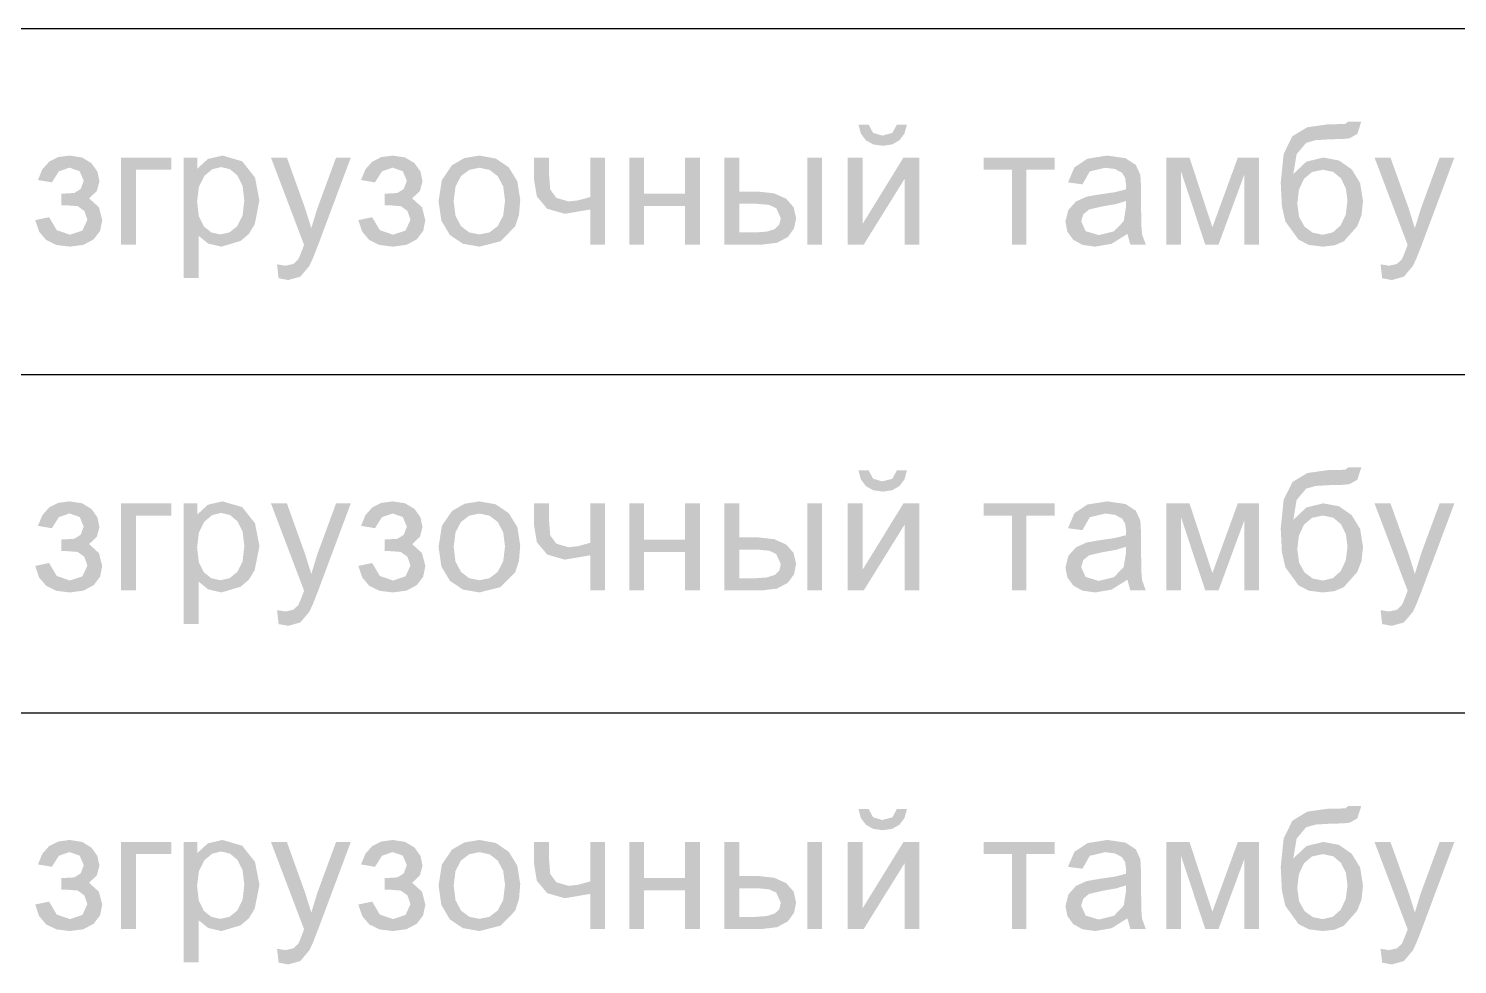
# Model space of a CAD drawing. Header units: millimetres. Extents: x 0 to 420, y 0 to 297.
# Drawn here: x 37.2 to 45.59, y 204.56 to 210.06 of the extents above; entities that cross this region are included whole.
import ezdxf

# ---------------------------------------------------------------- set-up
doc = ezdxf.new("R2010")
doc.units = ezdxf.units.MM
doc.layers.get('0').update_dxf_attribs({"linetype": 'CONTINUOUS'})

msp = doc.modelspace()

# ---------------------------------------------------------------- hatches: boundary and pattern name
at = {"true_color": 0x0000fb}
h = msp.add_hatch(color=0, dxfattribs=at)
h.paths.add_polyline_path([(42.01289, 209.300078), (42.099982, 209.300078), (42.099982, 208.909818), (42.340312, 209.300078), (42.434019, 209.300078), (42.434019, 208.787999), (42.347478, 208.787999), (42.347478, 209.176055), (42.106597, 208.787999), (42.01289, 208.787999)], flags=0)
h.paths.add_polyline_path([(42.301727, 209.494106), (42.360707, 209.494106), (42.345893, 209.440776), (42.31661, 209.401502), (42.273546, 209.376973), (42.218494, 209.36898), (42.162752, 209.376904), (42.119826, 209.400951), (42.090129, 209.440294), (42.075729, 209.494106), (42.13526, 209.494106), (42.161718, 209.445048), (42.215737, 209.429063), (42.274717, 209.444497)], flags=0)
h = msp.add_hatch(color=0, dxfattribs=at)
h.paths.add_polyline_path([(44.951554, 209.511745), (45.028173, 209.511194), (45.005022, 209.438984), (44.959822, 209.413077), (44.918757, 209.408874), (44.851233, 209.407565), (44.760765, 209.40226), (44.70461, 209.386619), (44.648386, 209.319922), (44.629093, 209.203064), (44.705712, 209.275825), (44.804931, 209.300078), (44.897122, 209.282715), (44.971949, 209.230625), (45.021559, 209.149183), (45.038095, 209.043763), (45.029551, 208.961908), (45.004471, 208.896589), (44.925647, 208.807843), (44.87149, 208.784278), (44.801624, 208.776424), (44.720182, 208.786759), (44.65941, 208.817765), (44.58224, 208.924701), (44.561914, 209.014066), (44.55523, 209.151801), (44.572249, 209.321369), (44.623581, 209.425204), (44.710811, 209.478052), (44.835248, 209.49576), (44.904701, 209.496311), (44.93612, 209.498516)], flags=0)
h.paths.add_polyline_path([(44.947144, 209.045968), (44.937636, 209.118591), (44.909111, 209.177157), (44.863566, 209.215604), (44.802726, 209.22842), (44.738578, 209.214846), (44.691381, 209.174401), (44.661891, 209.11108), (44.652244, 209.029983), (44.662993, 208.95109), (44.695239, 208.893281), (44.743539, 208.858072), (44.802175, 208.846428), (44.860535, 208.860071), (44.906906, 208.900998), (44.936947, 208.964595)], flags=0)
for points in [[(37.396627, 209.01951), (37.396627, 209.087309), (37.471592, 209.091719), (37.509075, 209.11487), (37.527265, 209.163377), (37.503563, 209.219601), (37.44348, 209.240547), (37.380986, 209.218774), (37.340403, 209.154006), (37.258272, 209.167786), (37.284196, 209.230728), (37.323867, 209.275687), (37.377179, 209.302662), (37.444032, 209.311654), (37.517136, 209.300492), (37.572465, 209.267005), (37.607467, 209.217878), (37.619318, 209.160069), (37.604091, 209.10357), (37.558684, 209.0603), (37.616562, 209.007383), (37.635854, 208.931315), (37.623176, 208.868752), (37.585694, 208.819418), (37.525336, 208.787172), (37.445134, 208.776424), (37.366775, 208.786147), (37.306917, 208.815353), (37.265455, 208.864093), (37.242287, 208.932418), (37.323867, 208.949505), (37.368515, 208.873438), (37.446788, 208.846428), (37.519548, 208.871233), (37.548762, 208.934622), (37.530572, 208.986437), (37.491436, 209.014549), (37.416471, 209.020061)], [(39.2936, 209.01951), (39.2936, 209.087309), (39.368566, 209.091719), (39.406048, 209.11487), (39.424238, 209.163377), (39.400536, 209.219601), (39.340454, 209.240547), (39.27796, 209.218774), (39.237376, 209.154006), (39.155245, 209.167786), (39.18117, 209.230728), (39.22084, 209.275687), (39.274153, 209.302662), (39.341005, 209.311654), (39.41411, 209.300492), (39.469438, 209.267005), (39.50444, 209.217878), (39.516291, 209.160069), (39.501064, 209.10357), (39.455658, 209.0603), (39.513535, 209.007383), (39.532828, 208.931315), (39.52015, 208.868752), (39.482667, 208.819418), (39.422309, 208.787172), (39.342107, 208.776424), (39.263749, 208.786147), (39.20389, 208.815353), (39.162428, 208.864093), (39.13926, 208.932418), (39.22084, 208.949505), (39.265488, 208.873438), (39.343761, 208.846428), (39.416521, 208.871233), (39.445736, 208.934622), (39.427546, 208.986437), (39.388409, 209.014549), (39.313444, 209.020061)], [(37.746009, 209.300078), (38.040909, 209.300078), (38.040909, 209.22842), (37.833101, 209.22842), (37.833101, 208.787999), (37.746009, 208.787999)], [(38.671409, 208.590664), (38.662038, 208.672244), (38.711647, 208.664527), (38.757398, 208.674449), (38.786062, 208.700907), (38.796879, 208.72392), (38.813071, 208.765951), (38.820788, 208.786897), (38.626209, 209.300078), (38.719916, 209.300078), (38.8263, 209.003524), (38.863232, 208.885013), (38.899061, 209.001871), (39.008753, 209.300078), (39.095293, 209.300078), (38.900714, 208.77918), (38.872671, 208.708004), (38.851656, 208.662873), (38.798739, 208.600035), (38.727633, 208.580191)], [(40.171779, 209.300078), (40.258871, 209.300078), (40.258871, 209.203064), (40.266036, 209.112114), (40.301865, 209.063056), (40.373523, 209.042109), (40.429747, 209.048448), (40.500854, 209.068017), (40.500854, 209.300078), (40.587946, 209.300078), (40.587946, 208.787999), (40.500854, 208.787999), (40.500854, 208.994705), (40.351475, 208.969349), (40.248398, 208.999115), (40.187764, 209.071324), (40.171779, 209.166133)], [(40.730284, 209.300078), (40.817376, 209.300078), (40.817376, 209.087309), (41.057706, 209.087309), (41.057706, 209.300078), (41.144798, 209.300078), (41.144798, 208.787999), (41.057706, 208.787999), (41.057706, 209.0151), (40.817376, 209.0151), (40.817376, 208.787999), (40.730284, 208.787999)], [(42.811043, 209.300078), (43.227211, 209.300078), (43.227211, 209.22842), (43.062397, 209.22842), (43.062397, 208.787999), (42.976408, 208.787999), (42.976408, 209.22842), (42.811043, 209.22842)], [(43.884352, 209.300078), (44.019399, 209.300078), (44.153896, 208.890525), (44.303275, 209.300078), (44.428401, 209.300078), (44.428401, 208.787999), (44.341309, 208.787999), (44.341309, 209.200308), (44.189725, 208.787999), (44.112004, 208.787999), (43.969239, 209.220152), (43.969239, 208.787999), (43.884352, 208.787999)], [(45.150799, 208.590664), (45.141428, 208.672244), (45.191038, 208.664527), (45.236789, 208.674449), (45.265452, 208.700907), (45.276269, 208.72392), (45.292461, 208.765951), (45.300178, 208.786897), (45.105599, 209.300078), (45.199306, 209.300078), (45.305691, 209.003524), (45.342622, 208.885013), (45.378451, 209.001871), (45.488143, 209.300078), (45.574684, 209.300078), (45.380105, 208.77918), (45.352062, 208.708004), (45.331046, 208.662873), (45.27813, 208.600035), (45.207023, 208.580191)], [(37.396627, 206.98751), (37.396627, 207.055309), (37.471592, 207.059719), (37.509075, 207.08287), (37.527265, 207.131377), (37.503563, 207.187601), (37.44348, 207.208547), (37.380986, 207.186774), (37.340403, 207.122006), (37.258272, 207.135786), (37.284196, 207.198728), (37.323867, 207.243687), (37.377179, 207.270662), (37.444032, 207.279654), (37.517136, 207.268492), (37.572465, 207.235005), (37.607467, 207.185878), (37.619318, 207.128069), (37.604091, 207.07157), (37.558684, 207.0283), (37.616562, 206.975383), (37.635854, 206.899315), (37.623176, 206.836752), (37.585694, 206.787418), (37.525336, 206.755172), (37.445134, 206.744424), (37.366775, 206.754147), (37.306917, 206.783353), (37.265455, 206.832093), (37.242287, 206.900418), (37.323867, 206.917505), (37.368515, 206.841438), (37.446788, 206.814428), (37.519548, 206.839233), (37.548762, 206.902622), (37.530572, 206.954437), (37.491436, 206.982549), (37.416471, 206.988061)], [(37.746009, 207.268078), (38.040909, 207.268078), (38.040909, 207.19642), (37.833101, 207.19642), (37.833101, 206.755999), (37.746009, 206.755999)], [(38.671409, 206.558664), (38.662038, 206.640244), (38.711647, 206.632527), (38.757398, 206.642449), (38.786062, 206.668907), (38.796879, 206.69192), (38.813071, 206.733951), (38.820788, 206.754897), (38.626209, 207.268078), (38.719916, 207.268078), (38.8263, 206.971524), (38.863232, 206.853013), (38.899061, 206.969871), (39.008753, 207.268078), (39.095293, 207.268078), (38.900714, 206.74718), (38.872671, 206.676004), (38.851656, 206.630873), (38.798739, 206.568035), (38.727633, 206.548191)], [(39.2936, 206.98751), (39.2936, 207.055309), (39.368566, 207.059719), (39.406048, 207.08287), (39.424238, 207.131377), (39.400536, 207.187601), (39.340454, 207.208547), (39.27796, 207.186774), (39.237376, 207.122006), (39.155245, 207.135786), (39.18117, 207.198728), (39.22084, 207.243687), (39.274153, 207.270662), (39.341005, 207.279654), (39.41411, 207.268492), (39.469438, 207.235005), (39.50444, 207.185878), (39.516291, 207.128069), (39.501064, 207.07157), (39.455658, 207.0283), (39.513535, 206.975383), (39.532828, 206.899315), (39.52015, 206.836752), (39.482667, 206.787418), (39.422309, 206.755172), (39.342107, 206.744424), (39.263749, 206.754147), (39.20389, 206.783353), (39.162428, 206.832093), (39.13926, 206.900418), (39.22084, 206.917505), (39.265488, 206.841438), (39.343761, 206.814428), (39.416521, 206.839233), (39.445736, 206.902622), (39.427546, 206.954437), (39.388409, 206.982549), (39.313444, 206.988061)], [(40.171779, 207.268078), (40.258871, 207.268078), (40.258871, 207.171064), (40.266036, 207.080114), (40.301865, 207.031056), (40.373523, 207.010109), (40.429747, 207.016448), (40.500854, 207.036017), (40.500854, 207.268078), (40.587946, 207.268078), (40.587946, 206.755999), (40.500854, 206.755999), (40.500854, 206.962705), (40.351475, 206.937349), (40.248398, 206.967115), (40.187764, 207.039324), (40.171779, 207.134133)], [(40.730284, 207.268078), (40.817376, 207.268078), (40.817376, 207.055309), (41.057706, 207.055309), (41.057706, 207.268078), (41.144798, 207.268078), (41.144798, 206.755999), (41.057706, 206.755999), (41.057706, 206.9831), (40.817376, 206.9831), (40.817376, 206.755999), (40.730284, 206.755999)], [(42.811043, 207.268078), (43.227211, 207.268078), (43.227211, 207.19642), (43.062397, 207.19642), (43.062397, 206.755999), (42.976408, 206.755999), (42.976408, 207.19642), (42.811043, 207.19642)], [(43.884352, 207.268078), (44.019399, 207.268078), (44.153896, 206.858525), (44.303275, 207.268078), (44.428401, 207.268078), (44.428401, 206.755999), (44.341309, 206.755999), (44.341309, 207.168308), (44.189725, 206.755999), (44.112004, 206.755999), (43.969239, 207.188152), (43.969239, 206.755999), (43.884352, 206.755999)], [(45.150799, 206.558664), (45.141428, 206.640244), (45.191038, 206.632527), (45.236789, 206.642449), (45.265452, 206.668907), (45.276269, 206.69192), (45.292461, 206.733951), (45.300178, 206.754897), (45.105599, 207.268078), (45.199306, 207.268078), (45.305691, 206.971524), (45.342622, 206.853013), (45.378451, 206.969871), (45.488143, 207.268078), (45.574684, 207.268078), (45.380105, 206.74718), (45.352062, 206.676004), (45.331046, 206.630873), (45.27813, 206.568035), (45.207023, 206.548191)], [(37.396627, 204.997843), (37.396627, 205.065642), (37.471592, 205.070052), (37.509075, 205.093203), (37.527265, 205.14171), (37.503563, 205.197934), (37.44348, 205.21888), (37.380986, 205.197107), (37.340403, 205.132339), (37.258272, 205.14612), (37.284196, 205.209062), (37.323867, 205.25402), (37.377179, 205.280995), (37.444032, 205.289987), (37.517136, 205.278825), (37.572465, 205.245339), (37.607467, 205.196212), (37.619318, 205.138403), (37.604091, 205.081903), (37.558684, 205.038633), (37.616562, 204.985716), (37.635854, 204.909648), (37.623176, 204.847086), (37.585694, 204.797752), (37.525336, 204.765506), (37.445134, 204.754757), (37.366775, 204.764481), (37.306917, 204.793687), (37.265455, 204.842426), (37.242287, 204.910751), (37.323867, 204.927839), (37.368515, 204.851771), (37.446788, 204.824761), (37.519548, 204.849566), (37.548762, 204.912956), (37.530572, 204.96477), (37.491436, 204.992882), (37.416471, 204.998394)], [(39.2936, 204.997843), (39.2936, 205.065642), (39.368566, 205.070052), (39.406048, 205.093203), (39.424238, 205.14171), (39.400536, 205.197934), (39.340454, 205.21888), (39.27796, 205.197107), (39.237376, 205.132339), (39.155245, 205.14612), (39.18117, 205.209062), (39.22084, 205.25402), (39.274153, 205.280995), (39.341005, 205.289987), (39.41411, 205.278825), (39.469438, 205.245339), (39.50444, 205.196212), (39.516291, 205.138403), (39.501064, 205.081903), (39.455658, 205.038633), (39.513535, 204.985716), (39.532828, 204.909648), (39.52015, 204.847086), (39.482667, 204.797752), (39.422309, 204.765506), (39.342107, 204.754757), (39.263749, 204.764481), (39.20389, 204.793687), (39.162428, 204.842426), (39.13926, 204.910751), (39.22084, 204.927839), (39.265488, 204.851771), (39.343761, 204.824761), (39.416521, 204.849566), (39.445736, 204.912956), (39.427546, 204.96477), (39.388409, 204.992882), (39.313444, 204.998394)], [(37.746009, 205.278412), (38.040909, 205.278412), (38.040909, 205.206754), (37.833101, 205.206754), (37.833101, 204.766333), (37.746009, 204.766333)], [(38.671409, 204.568997), (38.662038, 204.650577), (38.711647, 204.64286), (38.757398, 204.652782), (38.786062, 204.679241), (38.796879, 204.702254), (38.813071, 204.744284), (38.820788, 204.76523), (38.626209, 205.278412), (38.719916, 205.278412), (38.8263, 204.981858), (38.863232, 204.863346), (38.899061, 204.980204), (39.008753, 205.278412), (39.095293, 205.278412), (38.900714, 204.757513), (38.872671, 204.686337), (38.851656, 204.641207), (38.798739, 204.578368), (38.727633, 204.558524)], [(40.171779, 205.278412), (40.258871, 205.278412), (40.258871, 205.181398), (40.266036, 205.090447), (40.301865, 205.041389), (40.373523, 205.020443), (40.429747, 205.026782), (40.500854, 205.04635), (40.500854, 205.278412), (40.587946, 205.278412), (40.587946, 204.766333), (40.500854, 204.766333), (40.500854, 204.973038), (40.351475, 204.947682), (40.248398, 204.977448), (40.187764, 205.049657), (40.171779, 205.144466)], [(40.730284, 205.278412), (40.817376, 205.278412), (40.817376, 205.065642), (41.057706, 205.065642), (41.057706, 205.278412), (41.144798, 205.278412), (41.144798, 204.766333), (41.057706, 204.766333), (41.057706, 204.993433), (40.817376, 204.993433), (40.817376, 204.766333), (40.730284, 204.766333)], [(42.811043, 205.278412), (43.227211, 205.278412), (43.227211, 205.206754), (43.062397, 205.206754), (43.062397, 204.766333), (42.976408, 204.766333), (42.976408, 205.206754), (42.811043, 205.206754)], [(43.884352, 205.278412), (44.019399, 205.278412), (44.153896, 204.868859), (44.303275, 205.278412), (44.428401, 205.278412), (44.428401, 204.766333), (44.341309, 204.766333), (44.341309, 205.178642), (44.189725, 204.766333), (44.112004, 204.766333), (43.969239, 205.198485), (43.969239, 204.766333), (43.884352, 204.766333)], [(45.150799, 204.568997), (45.141428, 204.650577), (45.191038, 204.64286), (45.236789, 204.652782), (45.265452, 204.679241), (45.276269, 204.702254), (45.292461, 204.744284), (45.300178, 204.76523), (45.105599, 205.278412), (45.199306, 205.278412), (45.305691, 204.981858), (45.342622, 204.863346), (45.378451, 204.980204), (45.488143, 205.278412), (45.574684, 205.278412), (45.380105, 204.757513), (45.352062, 204.686337), (45.331046, 204.641207), (45.27813, 204.578368), (45.207023, 204.558524)]]:
    msp.add_hatch(color=0, dxfattribs=at).paths.add_polyline_path(points, flags=0)
h = msp.add_hatch(color=0, dxfattribs=at)
h.paths.add_polyline_path([(38.113949, 208.591767), (38.113949, 209.300078), (38.193324, 209.300078), (38.193324, 209.233932), (38.256162, 209.29181), (38.341601, 209.311654), (38.457356, 209.27803), (38.532873, 209.182669), (38.55878, 209.048173), (38.530668, 208.90651), (38.49601, 208.850838), (38.448537, 208.810048), (38.335537, 208.776424), (38.257265, 208.794614), (38.201041, 208.840916), (38.201041, 208.591767)], flags=0)
h.paths.add_polyline_path([(38.192773, 209.041007), (38.202695, 208.954948), (38.23246, 208.894935), (38.276626, 208.859726), (38.329474, 208.848082), (38.383218, 208.860139), (38.428693, 208.896589), (38.459699, 208.959014), (38.470034, 209.048724), (38.459837, 209.133956), (38.429795, 209.194796), (38.385491, 209.231521), (38.333333, 209.243854), (38.281174, 209.230763), (38.235216, 209.19204), (38.203246, 209.128306)], flags=0)
h = msp.add_hatch(color=0, dxfattribs=at)
h.paths.add_polyline_path([(39.61046, 209.044314), (39.630029, 209.167993), (39.689284, 209.254879), (39.762527, 209.297322), (39.850239, 209.311654), (39.946219, 209.29429), (40.022769, 209.242201), (40.073137, 209.159863), (40.090018, 209.05148), (40.082576, 208.962734), (40.060252, 208.895486), (39.974262, 208.807843), (39.850239, 208.776424), (39.753087, 208.793511), (39.676606, 208.845326), (39.626997, 208.929317)], flags=0)
h.paths.add_polyline_path([(39.699206, 209.044314), (39.709955, 208.957842), (39.742201, 208.896589), (39.790639, 208.860139), (39.850239, 208.848082), (39.909357, 208.860208), (39.957726, 208.89714), (39.989972, 208.959083), (40.000721, 209.04707), (39.989972, 209.130166), (39.957726, 209.190938), (39.909357, 209.227662), (39.850239, 209.239996), (39.790639, 209.227662), (39.742201, 209.190938), (39.709955, 209.129822)], flags=0)
h = msp.add_hatch(color=0, dxfattribs=at)
h.paths.add_polyline_path([(43.654865, 208.851389), (43.56171, 208.79296), (43.465798, 208.776424), (43.391109, 208.786759), (43.336263, 208.817765), (43.302294, 208.864618), (43.291063, 208.923047), (43.308151, 208.991398), (43.352799, 209.041558), (43.415638, 209.070221), (43.492808, 209.083451), (43.58362, 209.09668), (43.647148, 209.113216), (43.647699, 209.135816), (43.641567, 209.180947), (43.623446, 209.210781), (43.581691, 209.232623), (43.524227, 209.239996), (43.433828, 209.218498), (43.390833, 209.142431), (43.305946, 209.154006), (43.34398, 209.242201), (43.420599, 209.293464), (43.536905, 209.311654), (43.643289, 209.29622), (43.703923, 209.257083), (43.730933, 209.198655), (43.735342, 209.118177), (43.735342, 209.002422), (43.736652, 208.903685), (43.740855, 208.849184), (43.762903, 208.787999), (43.671953, 208.787999)], flags=0)
h.paths.add_polyline_path([(43.647148, 209.044865), (43.588099, 209.026951), (43.505486, 209.012344), (43.429969, 208.994705), (43.395794, 208.966593), (43.383667, 208.925252), (43.409574, 208.867374), (43.486744, 208.844223), (43.576041, 208.866272), (43.633368, 208.926354), (43.647148, 209.013446)], flags=0)
h = msp.add_hatch(color=0, dxfattribs=at)
h.paths.add_polyline_path([(41.774838, 209.300078), (41.861379, 209.300078), (41.861379, 208.787999), (41.774838, 208.787999)], flags=0)
h.paths.add_polyline_path([(41.289218, 209.300078), (41.375758, 209.300078), (41.375758, 209.099987), (41.486001, 209.099987), (41.581086, 209.089376), (41.651366, 209.058095), (41.69505, 209.008623), (41.709795, 208.943442), (41.69753, 208.883566), (41.661288, 208.833199), (41.598036, 208.79923), (41.505845, 208.787999), (41.289218, 208.787999)], flags=0)
h.paths.add_polyline_path([(41.375758, 208.859657), (41.46726, 208.859657), (41.53754, 208.864618), (41.584669, 208.879501), (41.61099, 208.905408), (41.619947, 208.942891), (41.593488, 209.001871), (41.551665, 209.021714), (41.478836, 209.028329), (41.375758, 209.028329)], flags=0)
h = msp.add_hatch(color=0, dxfattribs=at)
h.paths.add_polyline_path([(44.951554, 207.479745), (45.028173, 207.479194), (45.005022, 207.406984), (44.959822, 207.381077), (44.918757, 207.376874), (44.851233, 207.375565), (44.760765, 207.37026), (44.70461, 207.354619), (44.648386, 207.287922), (44.629093, 207.171064), (44.705712, 207.243825), (44.804931, 207.268078), (44.897122, 207.250715), (44.971949, 207.198625), (45.021559, 207.117183), (45.038095, 207.011763), (45.029551, 206.929908), (45.004471, 206.864589), (44.925647, 206.775843), (44.87149, 206.752278), (44.801624, 206.744424), (44.720182, 206.754759), (44.65941, 206.785765), (44.58224, 206.892701), (44.561914, 206.982066), (44.55523, 207.119801), (44.572249, 207.289369), (44.623581, 207.393204), (44.710811, 207.446052), (44.835248, 207.46376), (44.904701, 207.464311), (44.93612, 207.466516)], flags=0)
h.paths.add_polyline_path([(44.947144, 207.013968), (44.937636, 207.086591), (44.909111, 207.145157), (44.863566, 207.183604), (44.802726, 207.19642), (44.738578, 207.182847), (44.691381, 207.142401), (44.661891, 207.07908), (44.652244, 206.997983), (44.662993, 206.91909), (44.695239, 206.861281), (44.743539, 206.826072), (44.802175, 206.814428), (44.860535, 206.828071), (44.906906, 206.868998), (44.936947, 206.932595)], flags=0)
h = msp.add_hatch(color=0, dxfattribs=at)
h.paths.add_polyline_path([(42.01289, 207.268078), (42.099982, 207.268078), (42.099982, 206.877818), (42.340312, 207.268078), (42.434019, 207.268078), (42.434019, 206.755999), (42.347478, 206.755999), (42.347478, 207.144055), (42.106597, 206.755999), (42.01289, 206.755999)], flags=0)
h.paths.add_polyline_path([(42.301727, 207.462106), (42.360707, 207.462106), (42.345893, 207.408776), (42.31661, 207.369502), (42.273546, 207.344973), (42.218494, 207.33698), (42.162752, 207.344904), (42.119826, 207.368951), (42.090129, 207.408294), (42.075729, 207.462106), (42.13526, 207.462106), (42.161718, 207.413048), (42.215737, 207.397063), (42.274717, 207.412497)], flags=0)
h = msp.add_hatch(color=0, dxfattribs=at)
h.paths.add_polyline_path([(38.113949, 206.559767), (38.113949, 207.268078), (38.193324, 207.268078), (38.193324, 207.201932), (38.256162, 207.25981), (38.341601, 207.279654), (38.457356, 207.24603), (38.532873, 207.150669), (38.55878, 207.016173), (38.530668, 206.87451), (38.49601, 206.818838), (38.448537, 206.778048), (38.335537, 206.744424), (38.257265, 206.762614), (38.201041, 206.808916), (38.201041, 206.559767)], flags=0)
h.paths.add_polyline_path([(38.192773, 207.009007), (38.202695, 206.922949), (38.23246, 206.862935), (38.276626, 206.827726), (38.329474, 206.816082), (38.383218, 206.828139), (38.428693, 206.864589), (38.459699, 206.927014), (38.470034, 207.016724), (38.459837, 207.101956), (38.429795, 207.162796), (38.385491, 207.199521), (38.333333, 207.211854), (38.281174, 207.198763), (38.235216, 207.16004), (38.203246, 207.096306)], flags=0)
h = msp.add_hatch(color=0, dxfattribs=at)
h.paths.add_polyline_path([(39.61046, 207.012314), (39.630029, 207.135993), (39.689284, 207.222879), (39.762527, 207.265322), (39.850239, 207.279654), (39.946219, 207.26229), (40.022769, 207.210201), (40.073137, 207.127863), (40.090018, 207.01948), (40.082576, 206.930734), (40.060252, 206.863486), (39.974262, 206.775843), (39.850239, 206.744424), (39.753087, 206.761511), (39.676606, 206.813326), (39.626997, 206.897317)], flags=0)
h.paths.add_polyline_path([(39.699206, 207.012314), (39.709955, 206.925842), (39.742201, 206.864589), (39.790639, 206.828139), (39.850239, 206.816082), (39.909357, 206.828208), (39.957726, 206.86514), (39.989972, 206.927083), (40.000721, 207.01507), (39.989972, 207.098166), (39.957726, 207.158938), (39.909357, 207.195662), (39.850239, 207.207996), (39.790639, 207.195662), (39.742201, 207.158938), (39.709955, 207.097822)], flags=0)
h = msp.add_hatch(color=0, dxfattribs=at)
h.paths.add_polyline_path([(41.774838, 207.268078), (41.861379, 207.268078), (41.861379, 206.755999), (41.774838, 206.755999)], flags=0)
h.paths.add_polyline_path([(41.289218, 207.268078), (41.375758, 207.268078), (41.375758, 207.067987), (41.486001, 207.067987), (41.581086, 207.057376), (41.651366, 207.026095), (41.69505, 206.976623), (41.709795, 206.911442), (41.69753, 206.851566), (41.661288, 206.801199), (41.598036, 206.76723), (41.505845, 206.755999), (41.289218, 206.755999)], flags=0)
h.paths.add_polyline_path([(41.375758, 206.827657), (41.46726, 206.827657), (41.53754, 206.832618), (41.584669, 206.847501), (41.61099, 206.873408), (41.619947, 206.910891), (41.593488, 206.969871), (41.551665, 206.989714), (41.478836, 206.996329), (41.375758, 206.996329)], flags=0)
h = msp.add_hatch(color=0, dxfattribs=at)
h.paths.add_polyline_path([(43.654865, 206.819389), (43.56171, 206.76096), (43.465798, 206.744424), (43.391109, 206.754759), (43.336263, 206.785765), (43.302294, 206.832618), (43.291063, 206.891047), (43.308151, 206.959398), (43.352799, 207.009558), (43.415638, 207.038221), (43.492808, 207.051451), (43.58362, 207.06468), (43.647148, 207.081216), (43.647699, 207.103816), (43.641567, 207.148947), (43.623446, 207.178781), (43.581691, 207.200623), (43.524227, 207.207996), (43.433828, 207.186498), (43.390833, 207.110431), (43.305946, 207.122006), (43.34398, 207.210201), (43.420599, 207.261464), (43.536905, 207.279654), (43.643289, 207.26422), (43.703923, 207.225083), (43.730933, 207.166655), (43.735342, 207.086177), (43.735342, 206.970422), (43.736652, 206.871685), (43.740855, 206.817184), (43.762903, 206.755999), (43.671953, 206.755999)], flags=0)
h.paths.add_polyline_path([(43.647148, 207.012865), (43.588099, 206.994951), (43.505486, 206.980344), (43.429969, 206.962705), (43.395794, 206.934593), (43.383667, 206.893252), (43.409574, 206.835374), (43.486744, 206.812223), (43.576041, 206.834272), (43.633368, 206.894354), (43.647148, 206.981446)], flags=0)
h = msp.add_hatch(color=0, dxfattribs=at)
h.paths.add_polyline_path([(42.01289, 205.278412), (42.099982, 205.278412), (42.099982, 204.888151), (42.340312, 205.278412), (42.434019, 205.278412), (42.434019, 204.766333), (42.347478, 204.766333), (42.347478, 205.154388), (42.106597, 204.766333), (42.01289, 204.766333)], flags=0)
h.paths.add_polyline_path([(42.301727, 205.472439), (42.360707, 205.472439), (42.345893, 205.419109), (42.31661, 205.379835), (42.273546, 205.355306), (42.218494, 205.347313), (42.162752, 205.355237), (42.119826, 205.379284), (42.090129, 205.418627), (42.075729, 205.472439), (42.13526, 205.472439), (42.161718, 205.423381), (42.215737, 205.407396), (42.274717, 205.42283)], flags=0)
h = msp.add_hatch(color=0, dxfattribs=at)
h.paths.add_polyline_path([(44.951554, 205.490078), (45.028173, 205.489527), (45.005022, 205.417318), (44.959822, 205.391411), (44.918757, 205.387208), (44.851233, 205.385898), (44.760765, 205.380593), (44.70461, 205.364952), (44.648386, 205.298255), (44.629093, 205.181398), (44.705712, 205.254158), (44.804931, 205.278412), (44.897122, 205.261048), (44.971949, 205.208958), (45.021559, 205.127516), (45.038095, 205.022096), (45.029551, 204.940241), (45.004471, 204.874922), (44.925647, 204.786176), (44.87149, 204.762612), (44.801624, 204.754757), (44.720182, 204.765092), (44.65941, 204.796098), (44.58224, 204.903034), (44.561914, 204.9924), (44.55523, 205.130135), (44.572249, 205.299702), (44.623581, 205.403537), (44.710811, 205.456385), (44.835248, 205.474093), (44.904701, 205.474644), (44.93612, 205.476849)], flags=0)
h.paths.add_polyline_path([(44.947144, 205.024301), (44.937636, 205.096924), (44.909111, 205.155491), (44.863566, 205.193938), (44.802726, 205.206754), (44.738578, 205.19318), (44.691381, 205.152734), (44.661891, 205.089414), (44.652244, 205.008316), (44.662993, 204.929423), (44.695239, 204.871615), (44.743539, 204.836406), (44.802175, 204.824761), (44.860535, 204.838404), (44.906906, 204.879332), (44.936947, 204.942928)], flags=0)
h = msp.add_hatch(color=0, dxfattribs=at)
h.paths.add_polyline_path([(38.113949, 204.5701), (38.113949, 205.278412), (38.193324, 205.278412), (38.193324, 205.212266), (38.256162, 205.270143), (38.341601, 205.289987), (38.457356, 205.256363), (38.532873, 205.161003), (38.55878, 205.026506), (38.530668, 204.884844), (38.49601, 204.829171), (38.448537, 204.788381), (38.335537, 204.754757), (38.257265, 204.772947), (38.201041, 204.819249), (38.201041, 204.5701)], flags=0)
h.paths.add_polyline_path([(38.192773, 205.01934), (38.202695, 204.933282), (38.23246, 204.873268), (38.276626, 204.838059), (38.329474, 204.826415), (38.383218, 204.838473), (38.428693, 204.874922), (38.459699, 204.937347), (38.470034, 205.027057), (38.459837, 205.112289), (38.429795, 205.173129), (38.385491, 205.209854), (38.333333, 205.222188), (38.281174, 205.209096), (38.235216, 205.170373), (38.203246, 205.106639)], flags=0)
h = msp.add_hatch(color=0, dxfattribs=at)
h.paths.add_polyline_path([(39.61046, 205.022648), (39.630029, 205.146327), (39.689284, 205.233212), (39.762527, 205.275655), (39.850239, 205.289987), (39.946219, 205.272624), (40.022769, 205.220534), (40.073137, 205.138196), (40.090018, 205.029813), (40.082576, 204.941068), (40.060252, 204.873819), (39.974262, 204.786176), (39.850239, 204.754757), (39.753087, 204.771845), (39.676606, 204.823659), (39.626997, 204.90765)], flags=0)
h.paths.add_polyline_path([(39.699206, 205.022648), (39.709955, 204.936176), (39.742201, 204.874922), (39.790639, 204.838473), (39.850239, 204.826415), (39.909357, 204.838542), (39.957726, 204.875473), (39.989972, 204.937416), (40.000721, 205.025404), (39.989972, 205.108499), (39.957726, 205.169271), (39.909357, 205.205996), (39.850239, 205.218329), (39.790639, 205.205996), (39.742201, 205.169271), (39.709955, 205.108155)], flags=0)
h = msp.add_hatch(color=0, dxfattribs=at)
h.paths.add_polyline_path([(43.654865, 204.829722), (43.56171, 204.771293), (43.465798, 204.754757), (43.391109, 204.765092), (43.336263, 204.796098), (43.302294, 204.842951), (43.291063, 204.90138), (43.308151, 204.969731), (43.352799, 205.019892), (43.415638, 205.048555), (43.492808, 205.061784), (43.58362, 205.075013), (43.647148, 205.09155), (43.647699, 205.114149), (43.641567, 205.15928), (43.623446, 205.189115), (43.581691, 205.210957), (43.524227, 205.218329), (43.433828, 205.196832), (43.390833, 205.120764), (43.305946, 205.132339), (43.34398, 205.220534), (43.420599, 205.271797), (43.536905, 205.289987), (43.643289, 205.274553), (43.703923, 205.235417), (43.730933, 205.176988), (43.735342, 205.09651), (43.735342, 204.980755), (43.736652, 204.882019), (43.740855, 204.827517), (43.762903, 204.766333), (43.671953, 204.766333)], flags=0)
h.paths.add_polyline_path([(43.647148, 205.023199), (43.588099, 205.005284), (43.505486, 204.990677), (43.429969, 204.973038), (43.395794, 204.944926), (43.383667, 204.903585), (43.409574, 204.845708), (43.486744, 204.822556), (43.576041, 204.844605), (43.633368, 204.904688), (43.647148, 204.99178)], flags=0)
h = msp.add_hatch(color=0, dxfattribs=at)
h.paths.add_polyline_path([(41.774838, 205.278412), (41.861379, 205.278412), (41.861379, 204.766333), (41.774838, 204.766333)], flags=0)
h.paths.add_polyline_path([(41.289218, 205.278412), (41.375758, 205.278412), (41.375758, 205.07832), (41.486001, 205.07832), (41.581086, 205.067709), (41.651366, 205.036428), (41.69505, 204.986956), (41.709795, 204.921775), (41.69753, 204.861899), (41.661288, 204.811532), (41.598036, 204.777564), (41.505845, 204.766333), (41.289218, 204.766333)], flags=0)
h.paths.add_polyline_path([(41.375758, 204.837991), (41.46726, 204.837991), (41.53754, 204.842951), (41.584669, 204.857834), (41.61099, 204.883741), (41.619947, 204.921224), (41.593488, 204.980204), (41.551665, 205.000048), (41.478836, 205.006662), (41.375758, 205.006662)], flags=0)

# ---------------------------------------------------------------- linework, layer by layer
at = {"color": 0, "true_color": 0x000007}
for points in [[(28.913668, 210.057999), (77.681668, 210.057999)], [(28.913668, 208.025999), (77.681668, 208.025999)], [(28.913668, 206.036333), (77.681668, 206.036333)]]:
    msp.add_lwpolyline(points, dxfattribs=at)

doc.saveas('drawing.dxf')
